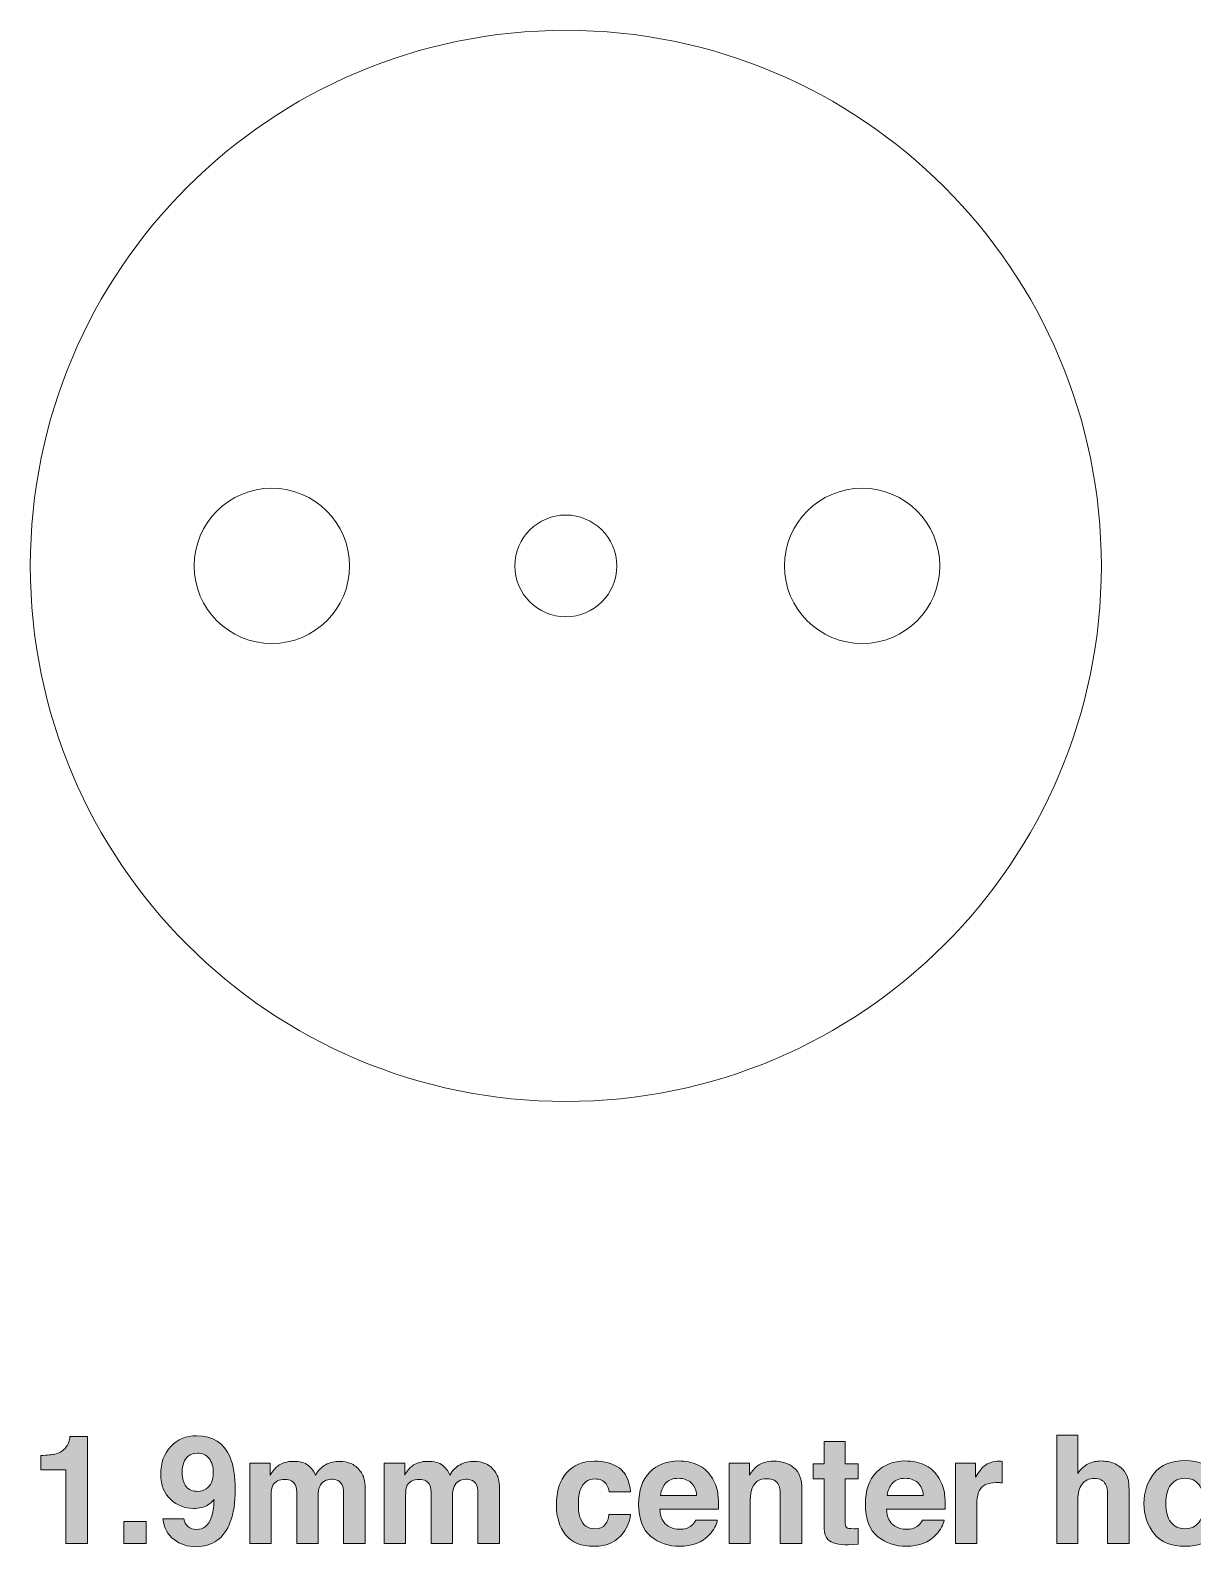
# Model space of a CAD drawing. Header units: millimetres. Extents: x 5 to 208, y 122 to 281.
# Drawn here: x 103.14 to 124.85, y 122.72 to 151.04 of the extents above; entities that cross this region are included whole.
import ezdxf

# ---------------------------------------------------------------- set-up
doc = ezdxf.new("R2010")
doc.units = ezdxf.units.MM
doc.header["$MEASUREMENT"] = 0
doc.layers.get('0').update_dxf_attribs({"lineweight": 0})

# ---------------------------------------------------------------- blocks, each defined once
blk = doc.blocks.new('Block_13')
h = blk.add_hatch(color=7)
h.dxf.hatch_style = 2
edge = h.paths.add_edge_path()
edge.add_spline(control_points=[(103.339, 124.159), (103.339, 124.159), (103.339, 124.426), (103.339, 124.426), (103.463, 124.432), (103.55, 124.44), (103.599, 124.451), (103.678, 124.468), (103.742, 124.503), (103.792, 124.556), (103.826, 124.592), (103.851, 124.639), (103.869, 124.699), (103.879, 124.735), (103.884, 124.761), (103.884, 124.779), (103.884, 124.779), (104.212, 124.779), (104.212, 124.779), (104.212, 124.779), (104.212, 122.781), (104.212, 122.781), (104.212, 122.781), (103.809, 122.781), (103.809, 122.781), (103.809, 122.781), (103.809, 124.159), (103.809, 124.159), (103.809, 124.159), (103.339, 124.159), (103.339, 124.159)], knot_values=[0, 0, 0, 0, 1, 1, 1, 2, 2, 2, 3, 3, 3, 4, 4, 4, 5, 5, 5, 6, 6, 6, 7, 7, 7, 8, 8, 8, 9, 9, 9, 10, 10, 10, 10], degree=3, periodic=0)
h = blk.add_hatch(color=7)
h.dxf.hatch_style = 2
edge = h.paths.add_edge_path()
edge.add_spline(control_points=[(106.428, 123.803), (106.517, 123.86), (106.561, 123.959), (106.561, 124.1), (106.561, 124.213), (106.535, 124.302), (106.482, 124.368), (106.429, 124.434), (106.357, 124.468), (106.265, 124.468), (106.198, 124.468), (106.141, 124.449), (106.093, 124.411), (106.017, 124.352), (105.98, 124.253), (105.98, 124.112), (105.98, 123.993), (106.004, 123.905), (106.052, 123.845), (106.1, 123.786), (106.174, 123.756), (106.275, 123.756), (106.329, 123.756), (106.38, 123.772), (106.428, 123.803)], knot_values=[0, 0, 0, 0, 1, 1, 1, 2, 2, 2, 3, 3, 3, 4, 4, 4, 5, 5, 5, 6, 6, 6, 7, 7, 7, 8, 8, 8, 8], degree=3, periodic=0)
edge = h.paths.add_edge_path()
edge.add_spline(control_points=[(105.767, 124.596), (105.891, 124.729), (106.051, 124.795), (106.248, 124.795), (106.553, 124.795), (106.761, 124.661), (106.874, 124.392), (106.939, 124.239), (106.971, 124.038), (106.971, 123.79), (106.971, 123.548), (106.94, 123.346), (106.878, 123.185), (106.761, 122.877), (106.545, 122.723), (106.231, 122.723), (106.081, 122.723), (105.946, 122.767), (105.827, 122.856), (105.707, 122.944), (105.639, 123.074), (105.621, 123.244), (105.621, 123.244), (106.013, 123.244), (106.013, 123.244), (106.022, 123.185), (106.047, 123.137), (106.087, 123.1), (106.128, 123.064), (106.181, 123.045), (106.248, 123.045), (106.378, 123.045), (106.469, 123.117), (106.521, 123.26), (106.55, 123.339), (106.568, 123.455), (106.575, 123.606), (106.539, 123.561), (106.501, 123.527), (106.461, 123.503), (106.387, 123.459), (106.297, 123.437), (106.189, 123.437), (106.03, 123.437), (105.889, 123.492), (105.766, 123.601), (105.643, 123.711), (105.581, 123.869), (105.581, 124.076), (105.581, 124.29), (105.643, 124.463), (105.767, 124.596)], knot_values=[0, 0, 0, 0, 1, 1, 1, 2, 2, 2, 3, 3, 3, 4, 4, 4, 5, 5, 5, 6, 6, 6, 7, 7, 7, 8, 8, 8, 9, 9, 9, 10, 10, 10, 11, 11, 11, 12, 12, 12, 13, 13, 13, 14, 14, 14, 15, 15, 15, 16, 16, 16, 17, 17, 17, 17], degree=3, periodic=0)
h = blk.add_hatch(color=7)
h.dxf.hatch_style = 2
edge = h.paths.add_edge_path()
edge.add_spline(control_points=[(117.762, 123.989), (117.762, 123.989), (117.762, 124.269), (117.762, 124.269), (117.762, 124.269), (117.971, 124.269), (117.971, 124.269), (117.971, 124.269), (117.971, 124.688), (117.971, 124.688), (117.971, 124.688), (118.36, 124.688), (118.36, 124.688), (118.36, 124.688), (118.36, 124.269), (118.36, 124.269), (118.36, 124.269), (118.604, 124.269), (118.604, 124.269), (118.604, 124.269), (118.604, 123.989), (118.604, 123.989), (118.604, 123.989), (118.36, 123.989), (118.36, 123.989), (118.36, 123.989), (118.36, 123.196), (118.36, 123.196), (118.36, 123.134), (118.368, 123.096), (118.383, 123.081), (118.399, 123.065), (118.447, 123.058), (118.527, 123.058), (118.539, 123.058), (118.551, 123.058), (118.565, 123.058), (118.578, 123.059), (118.591, 123.059), (118.604, 123.061), (118.604, 123.061), (118.604, 122.767), (118.604, 122.767), (118.604, 122.767), (118.418, 122.76), (118.418, 122.76), (118.232, 122.754), (118.105, 122.786), (118.038, 122.857), (117.993, 122.901), (117.971, 122.971), (117.971, 123.065), (117.971, 123.065), (117.971, 123.989), (117.971, 123.989), (117.971, 123.989), (117.762, 123.989), (117.762, 123.989)], knot_values=[0, 0, 0, 0, 1, 1, 1, 2, 2, 2, 3, 3, 3, 4, 4, 4, 5, 5, 5, 6, 6, 6, 7, 7, 7, 8, 8, 8, 9, 9, 9, 10, 10, 10, 11, 11, 11, 12, 12, 12, 13, 13, 13, 14, 14, 14, 15, 15, 15, 16, 16, 16, 17, 17, 17, 18, 18, 18, 19, 19, 19, 19], degree=3, periodic=0)
h = blk.add_hatch(color=7)
h.dxf.hatch_style = 2
edge = h.paths.add_edge_path()
edge.add_spline(control_points=[(123.387, 124.275), (123.463, 124.242), (123.525, 124.193), (123.574, 124.127), (123.615, 124.071), (123.64, 124.013), (123.649, 123.954), (123.658, 123.895), (123.663, 123.798), (123.663, 123.663), (123.663, 123.663), (123.663, 122.781), (123.663, 122.781), (123.663, 122.781), (123.262, 122.781), (123.262, 122.781), (123.262, 122.781), (123.262, 123.695), (123.262, 123.695), (123.262, 123.776), (123.248, 123.842), (123.221, 123.891), (123.185, 123.961), (123.118, 123.996), (123.018, 123.996), (122.915, 123.996), (122.837, 123.961), (122.784, 123.892), (122.73, 123.823), (122.704, 123.723), (122.704, 123.595), (122.704, 123.595), (122.704, 122.781), (122.704, 122.781), (122.704, 122.781), (122.311, 122.781), (122.311, 122.781), (122.311, 122.781), (122.311, 124.805), (122.311, 124.805), (122.311, 124.805), (122.704, 124.805), (122.704, 124.805), (122.704, 124.805), (122.704, 124.089), (122.704, 124.089), (122.76, 124.176), (122.826, 124.237), (122.901, 124.271), (122.975, 124.306), (123.054, 124.323), (123.136, 124.323), (123.228, 124.323), (123.312, 124.307), (123.387, 124.275)], knot_values=[0, 0, 0, 0, 1, 1, 1, 2, 2, 2, 3, 3, 3, 4, 4, 4, 5, 5, 5, 6, 6, 6, 7, 7, 7, 8, 8, 8, 9, 9, 9, 10, 10, 10, 11, 11, 11, 12, 12, 12, 13, 13, 13, 14, 14, 14, 15, 15, 15, 16, 16, 16, 17, 17, 17, 18, 18, 18, 18], degree=3, periodic=0)
h = blk.add_hatch(color=7)
h.dxf.hatch_style = 2
edge = h.paths.add_edge_path()
edge.add_spline(control_points=[(109.124, 124.277), (109.189, 124.252), (109.247, 124.206), (109.299, 124.142), (109.342, 124.09), (109.37, 124.026), (109.385, 123.949), (109.394, 123.899), (109.399, 123.825), (109.399, 123.728), (109.399, 123.728), (109.396, 122.781), (109.396, 122.781), (109.396, 122.781), (108.994, 122.781), (108.994, 122.781), (108.994, 122.781), (108.994, 123.737), (108.994, 123.737), (108.994, 123.794), (108.984, 123.841), (108.966, 123.878), (108.931, 123.947), (108.867, 123.982), (108.773, 123.982), (108.665, 123.982), (108.59, 123.937), (108.548, 123.847), (108.527, 123.8), (108.517, 123.742), (108.517, 123.675), (108.517, 123.675), (108.517, 122.781), (108.517, 122.781), (108.517, 122.781), (108.121, 122.781), (108.121, 122.781), (108.121, 122.781), (108.121, 123.675), (108.121, 123.675), (108.121, 123.764), (108.112, 123.829), (108.094, 123.869), (108.061, 123.942), (107.996, 123.978), (107.899, 123.978), (107.787, 123.978), (107.712, 123.942), (107.673, 123.869), (107.652, 123.828), (107.642, 123.766), (107.642, 123.685), (107.642, 123.685), (107.642, 122.781), (107.642, 122.781), (107.642, 122.781), (107.243, 122.781), (107.243, 122.781), (107.243, 122.781), (107.243, 124.28), (107.243, 124.28), (107.243, 124.28), (107.625, 124.28), (107.625, 124.28), (107.625, 124.28), (107.625, 124.061), (107.625, 124.061), (107.674, 124.139), (107.72, 124.195), (107.763, 124.228), (107.839, 124.286), (107.938, 124.316), (108.059, 124.316), (108.174, 124.316), (108.267, 124.29), (108.338, 124.24), (108.394, 124.193), (108.438, 124.133), (108.467, 124.06), (108.518, 124.148), (108.583, 124.213), (108.659, 124.254), (108.74, 124.295), (108.83, 124.316), (108.929, 124.316), (108.995, 124.316), (109.06, 124.303), (109.124, 124.277)], knot_values=[0, 0, 0, 0, 1, 1, 1, 2, 2, 2, 3, 3, 3, 4, 4, 4, 5, 5, 5, 6, 6, 6, 7, 7, 7, 8, 8, 8, 9, 9, 9, 10, 10, 10, 11, 11, 11, 12, 12, 12, 13, 13, 13, 14, 14, 14, 15, 15, 15, 16, 16, 16, 17, 17, 17, 18, 18, 18, 19, 19, 19, 20, 20, 20, 21, 21, 21, 22, 22, 22, 23, 23, 23, 24, 24, 24, 25, 25, 25, 26, 26, 26, 27, 27, 27, 28, 28, 28, 29, 29, 29, 29], degree=3, periodic=0)
h = blk.add_hatch(color=7)
h.dxf.hatch_style = 2
edge = h.paths.add_edge_path()
edge.add_spline(control_points=[(111.634, 124.277), (111.698, 124.252), (111.756, 124.206), (111.809, 124.142), (111.851, 124.09), (111.879, 124.026), (111.894, 123.949), (111.904, 123.899), (111.908, 123.825), (111.908, 123.728), (111.908, 123.728), (111.905, 122.781), (111.905, 122.781), (111.905, 122.781), (111.503, 122.781), (111.503, 122.781), (111.503, 122.781), (111.503, 123.737), (111.503, 123.737), (111.503, 123.794), (111.494, 123.841), (111.475, 123.878), (111.441, 123.947), (111.376, 123.982), (111.282, 123.982), (111.174, 123.982), (111.099, 123.937), (111.058, 123.847), (111.037, 123.8), (111.026, 123.742), (111.026, 123.675), (111.026, 123.675), (111.026, 122.781), (111.026, 122.781), (111.026, 122.781), (110.631, 122.781), (110.631, 122.781), (110.631, 122.781), (110.631, 123.675), (110.631, 123.675), (110.631, 123.764), (110.621, 123.829), (110.603, 123.869), (110.57, 123.942), (110.505, 123.978), (110.409, 123.978), (110.297, 123.978), (110.221, 123.942), (110.183, 123.869), (110.162, 123.828), (110.151, 123.766), (110.151, 123.685), (110.151, 123.685), (110.151, 122.781), (110.151, 122.781), (110.151, 122.781), (109.753, 122.781), (109.753, 122.781), (109.753, 122.781), (109.753, 124.28), (109.753, 124.28), (109.753, 124.28), (110.135, 124.28), (110.135, 124.28), (110.135, 124.28), (110.135, 124.061), (110.135, 124.061), (110.183, 124.139), (110.229, 124.195), (110.272, 124.228), (110.348, 124.286), (110.447, 124.316), (110.569, 124.316), (110.683, 124.316), (110.776, 124.29), (110.847, 124.24), (110.904, 124.193), (110.947, 124.133), (110.977, 124.06), (111.028, 124.148), (111.092, 124.213), (111.168, 124.254), (111.249, 124.295), (111.339, 124.316), (111.438, 124.316), (111.504, 124.316), (111.569, 124.303), (111.634, 124.277)], knot_values=[0, 0, 0, 0, 1, 1, 1, 2, 2, 2, 3, 3, 3, 4, 4, 4, 5, 5, 5, 6, 6, 6, 7, 7, 7, 8, 8, 8, 9, 9, 9, 10, 10, 10, 11, 11, 11, 12, 12, 12, 13, 13, 13, 14, 14, 14, 15, 15, 15, 16, 16, 16, 17, 17, 17, 18, 18, 18, 19, 19, 19, 20, 20, 20, 21, 21, 21, 22, 22, 22, 23, 23, 23, 24, 24, 24, 25, 25, 25, 26, 26, 26, 27, 27, 27, 28, 28, 28, 29, 29, 29, 29], degree=3, periodic=0)
h = blk.add_hatch(color=7)
h.dxf.hatch_style = 2
edge = h.paths.add_edge_path()
edge.add_spline(control_points=[(113.952, 123.744), (113.944, 123.8), (113.926, 123.85), (113.895, 123.896), (113.851, 123.956), (113.782, 123.987), (113.689, 123.987), (113.557, 123.987), (113.466, 123.921), (113.417, 123.79), (113.391, 123.72), (113.378, 123.627), (113.378, 123.512), (113.378, 123.402), (113.391, 123.313), (113.417, 123.247), (113.464, 123.122), (113.552, 123.059), (113.682, 123.059), (113.774, 123.059), (113.84, 123.084), (113.879, 123.134), (113.917, 123.183), (113.941, 123.247), (113.949, 123.326), (113.949, 123.326), (114.35, 123.326), (114.35, 123.326), (114.341, 123.207), (114.298, 123.094), (114.22, 122.987), (114.097, 122.816), (113.914, 122.73), (113.673, 122.73), (113.431, 122.73), (113.253, 122.801), (113.139, 122.945), (113.025, 123.088), (112.968, 123.274), (112.968, 123.502), (112.968, 123.76), (113.031, 123.96), (113.157, 124.104), (113.283, 124.247), (113.457, 124.319), (113.678, 124.319), (113.867, 124.319), (114.021, 124.276), (114.141, 124.192), (114.261, 124.107), (114.332, 123.958), (114.354, 123.744), (114.354, 123.744), (113.952, 123.744), (113.952, 123.744)], knot_values=[0, 0, 0, 0, 1, 1, 1, 2, 2, 2, 3, 3, 3, 4, 4, 4, 5, 5, 5, 6, 6, 6, 7, 7, 7, 8, 8, 8, 9, 9, 9, 10, 10, 10, 11, 11, 11, 12, 12, 12, 13, 13, 13, 14, 14, 14, 15, 15, 15, 16, 16, 16, 17, 17, 17, 18, 18, 18, 18], degree=3, periodic=0)
h = blk.add_hatch(color=7)
h.dxf.hatch_style = 2
edge = h.paths.add_edge_path()
edge.add_spline(control_points=[(115.014, 123.913), (114.959, 123.856), (114.924, 123.778), (114.909, 123.681), (114.909, 123.681), (115.586, 123.681), (115.586, 123.681), (115.579, 123.785), (115.544, 123.864), (115.481, 123.918), (115.419, 123.972), (115.341, 123.999), (115.248, 123.999), (115.148, 123.999), (115.07, 123.97), (115.014, 123.913)], knot_values=[0, 0, 0, 0, 1, 1, 1, 2, 2, 2, 3, 3, 3, 4, 4, 4, 5, 5, 5, 5], degree=3, periodic=0)
edge = h.paths.add_edge_path()
edge.add_spline(control_points=[(115.602, 124.252), (115.706, 124.205), (115.793, 124.131), (115.861, 124.03), (115.923, 123.941), (115.963, 123.837), (115.981, 123.72), (115.992, 123.651), (115.996, 123.551), (115.994, 123.422), (115.994, 123.422), (114.9, 123.422), (114.9, 123.422), (114.906, 123.271), (114.958, 123.165), (115.057, 123.105), (115.117, 123.067), (115.189, 123.048), (115.273, 123.048), (115.363, 123.048), (115.436, 123.071), (115.492, 123.117), (115.522, 123.142), (115.549, 123.176), (115.572, 123.22), (115.572, 123.22), (115.973, 123.22), (115.973, 123.22), (115.963, 123.131), (115.914, 123.041), (115.828, 122.949), (115.693, 122.803), (115.505, 122.73), (115.263, 122.73), (115.063, 122.73), (114.886, 122.791), (114.733, 122.914), (114.581, 123.038), (114.504, 123.238), (114.504, 123.516), (114.504, 123.776), (114.573, 123.976), (114.711, 124.114), (114.849, 124.253), (115.028, 124.323), (115.248, 124.323), (115.379, 124.323), (115.497, 124.299), (115.602, 124.252)], knot_values=[0, 0, 0, 0, 1, 1, 1, 2, 2, 2, 3, 3, 3, 4, 4, 4, 5, 5, 5, 6, 6, 6, 7, 7, 7, 8, 8, 8, 9, 9, 9, 10, 10, 10, 11, 11, 11, 12, 12, 12, 13, 13, 13, 14, 14, 14, 15, 15, 15, 16, 16, 16, 16], degree=3, periodic=0)
h = blk.add_hatch(color=7)
h.dxf.hatch_style = 2
edge = h.paths.add_edge_path()
edge.add_spline(control_points=[(117.404, 124.197), (117.502, 124.115), (117.551, 123.98), (117.551, 123.792), (117.551, 123.792), (117.551, 122.781), (117.551, 122.781), (117.551, 122.781), (117.149, 122.781), (117.149, 122.781), (117.149, 122.781), (117.149, 123.694), (117.149, 123.694), (117.149, 123.773), (117.138, 123.834), (117.117, 123.876), (117.079, 123.954), (117.006, 123.992), (116.898, 123.992), (116.766, 123.992), (116.675, 123.936), (116.626, 123.823), (116.601, 123.763), (116.588, 123.687), (116.588, 123.594), (116.588, 123.594), (116.588, 122.781), (116.588, 122.781), (116.588, 122.781), (116.195, 122.781), (116.195, 122.781), (116.195, 122.781), (116.195, 124.28), (116.195, 124.28), (116.195, 124.28), (116.575, 124.28), (116.575, 124.28), (116.575, 124.28), (116.575, 124.061), (116.575, 124.061), (116.626, 124.138), (116.673, 124.194), (116.718, 124.228), (116.799, 124.288), (116.901, 124.319), (117.024, 124.319), (117.179, 124.319), (117.305, 124.278), (117.404, 124.197)], knot_values=[0, 0, 0, 0, 1, 1, 1, 2, 2, 2, 3, 3, 3, 4, 4, 4, 5, 5, 5, 6, 6, 6, 7, 7, 7, 8, 8, 8, 9, 9, 9, 10, 10, 10, 11, 11, 11, 12, 12, 12, 13, 13, 13, 14, 14, 14, 15, 15, 15, 16, 16, 16, 16], degree=3, periodic=0)
h = blk.add_hatch(color=7)
h.dxf.hatch_style = 2
edge = h.paths.add_edge_path()
edge.add_spline(control_points=[(119.248, 123.913), (119.192, 123.856), (119.157, 123.778), (119.143, 123.681), (119.143, 123.681), (119.819, 123.681), (119.819, 123.681), (119.812, 123.785), (119.777, 123.864), (119.715, 123.918), (119.652, 123.972), (119.574, 123.999), (119.482, 123.999), (119.381, 123.999), (119.303, 123.97), (119.248, 123.913)], knot_values=[0, 0, 0, 0, 1, 1, 1, 2, 2, 2, 3, 3, 3, 4, 4, 4, 5, 5, 5, 5], degree=3, periodic=0)
edge = h.paths.add_edge_path()
edge.add_spline(control_points=[(119.835, 124.252), (119.94, 124.205), (120.026, 124.131), (120.095, 124.03), (120.156, 123.941), (120.196, 123.837), (120.214, 123.72), (120.225, 123.651), (120.229, 123.551), (120.227, 123.422), (120.227, 123.422), (119.133, 123.422), (119.133, 123.422), (119.139, 123.271), (119.192, 123.165), (119.29, 123.105), (119.35, 123.067), (119.423, 123.048), (119.507, 123.048), (119.596, 123.048), (119.669, 123.071), (119.725, 123.117), (119.755, 123.142), (119.782, 123.176), (119.806, 123.22), (119.806, 123.22), (120.207, 123.22), (120.207, 123.22), (120.196, 123.131), (120.147, 123.041), (120.061, 122.949), (119.927, 122.803), (119.738, 122.73), (119.496, 122.73), (119.296, 122.73), (119.12, 122.791), (118.967, 122.914), (118.814, 123.038), (118.738, 123.238), (118.738, 123.516), (118.738, 123.776), (118.807, 123.976), (118.945, 124.114), (119.082, 124.253), (119.262, 124.323), (119.482, 124.323), (119.612, 124.323), (119.73, 124.299), (119.835, 124.252)], knot_values=[0, 0, 0, 0, 1, 1, 1, 2, 2, 2, 3, 3, 3, 4, 4, 4, 5, 5, 5, 6, 6, 6, 7, 7, 7, 8, 8, 8, 9, 9, 9, 10, 10, 10, 11, 11, 11, 12, 12, 12, 13, 13, 13, 14, 14, 14, 15, 15, 15, 16, 16, 16, 16], degree=3, periodic=0)
h = blk.add_hatch(color=7)
h.dxf.hatch_style = 2
edge = h.paths.add_edge_path()
edge.add_spline(control_points=[(121.26, 124.318), (121.265, 124.317), (121.276, 124.317), (121.294, 124.316), (121.294, 124.316), (121.294, 123.914), (121.294, 123.914), (121.269, 123.916), (121.247, 123.918), (121.228, 123.919), (121.208, 123.92), (121.193, 123.92), (121.181, 123.92), (121.023, 123.92), (120.917, 123.869), (120.863, 123.766), (120.832, 123.708), (120.817, 123.619), (120.817, 123.499), (120.817, 123.499), (120.817, 122.781), (120.817, 122.781), (120.817, 122.781), (120.422, 122.781), (120.422, 122.781), (120.422, 122.781), (120.422, 124.283), (120.422, 124.283), (120.422, 124.283), (120.796, 124.283), (120.796, 124.283), (120.796, 124.283), (120.796, 124.021), (120.796, 124.021), (120.857, 124.121), (120.91, 124.189), (120.955, 124.226), (121.028, 124.288), (121.124, 124.319), (121.242, 124.319), (121.249, 124.319), (121.255, 124.318), (121.26, 124.318)], knot_values=[0, 0, 0, 0, 1, 1, 1, 2, 2, 2, 3, 3, 3, 4, 4, 4, 5, 5, 5, 6, 6, 6, 7, 7, 7, 8, 8, 8, 9, 9, 9, 10, 10, 10, 11, 11, 11, 12, 12, 12, 13, 13, 13, 14, 14, 14, 14], degree=3, periodic=0)
h = blk.add_hatch(color=7)
h.dxf.hatch_style = 2
edge = h.paths.add_edge_path()
edge.add_spline(control_points=[(124.97, 123.181), (125.032, 123.263), (125.063, 123.379), (125.063, 123.53), (125.063, 123.68), (125.032, 123.796), (124.97, 123.877), (124.909, 123.958), (124.821, 123.999), (124.706, 123.999), (124.591, 123.999), (124.503, 123.958), (124.441, 123.877), (124.379, 123.796), (124.348, 123.68), (124.348, 123.53), (124.348, 123.379), (124.379, 123.263), (124.441, 123.181), (124.503, 123.1), (124.591, 123.059), (124.706, 123.059), (124.821, 123.059), (124.909, 123.1), (124.97, 123.181)], knot_values=[0, 0, 0, 0, 1, 1, 1, 2, 2, 2, 3, 3, 3, 4, 4, 4, 5, 5, 5, 6, 6, 6, 7, 7, 7, 8, 8, 8, 8], degree=3, periodic=0)
edge = h.paths.add_edge_path()
edge.add_spline(control_points=[(125.285, 122.964), (125.158, 122.808), (124.965, 122.73), (124.707, 122.73), (124.449, 122.73), (124.257, 122.808), (124.13, 122.964), (124.003, 123.121), (123.94, 123.309), (123.94, 123.53), (123.94, 123.746), (124.003, 123.934), (124.13, 124.093), (124.257, 124.252), (124.449, 124.331), (124.707, 124.331), (124.965, 124.331), (125.158, 124.252), (125.285, 124.093), (125.411, 123.934), (125.475, 123.746), (125.475, 123.53), (125.475, 123.309), (125.411, 123.121), (125.285, 122.964)], knot_values=[0, 0, 0, 0, 1, 1, 1, 2, 2, 2, 3, 3, 3, 4, 4, 4, 5, 5, 5, 6, 6, 6, 7, 7, 7, 8, 8, 8, 8], degree=3, periodic=0)
h = blk.add_hatch(color=7)
h.dxf.hatch_style = 2
edge = h.paths.add_edge_path()
edge.add_spline(control_points=[(104.89, 123.193), (104.89, 123.193), (105.307, 123.193), (105.307, 123.193), (105.307, 123.193), (105.307, 122.781), (105.307, 122.781), (105.307, 122.781), (104.89, 122.781), (104.89, 122.781), (104.89, 122.781), (104.89, 123.193), (104.89, 123.193)], knot_values=[0, 0, 0, 0, 1, 1, 1, 2, 2, 2, 3, 3, 3, 4, 4, 4, 4], degree=3, periodic=0)
for points, knots in [([(103.339, 124.159), (103.339, 124.159), (103.339, 124.426), (103.339, 124.426), (103.463, 124.432), (103.55, 124.44), (103.599, 124.451), (103.678, 124.468), (103.742, 124.503), (103.792, 124.556), (103.826, 124.592), (103.851, 124.639), (103.869, 124.699), (103.879, 124.735), (103.884, 124.761), (103.884, 124.779), (103.884, 124.779), (104.212, 124.779), (104.212, 124.779), (104.212, 124.779), (104.212, 122.781), (104.212, 122.781), (104.212, 122.781), (103.809, 122.781), (103.809, 122.781), (103.809, 122.781), (103.809, 124.159), (103.809, 124.159), (103.809, 124.159), (103.339, 124.159), (103.339, 124.159)], [0, 0, 0, 0, 1, 1, 1, 2, 2, 2, 3, 3, 3, 4, 4, 4, 5, 5, 5, 6, 6, 6, 7, 7, 7, 8, 8, 8, 9, 9, 9, 10, 10, 10, 10]), ([(105.767, 124.596), (105.891, 124.729), (106.051, 124.795), (106.248, 124.795), (106.553, 124.795), (106.761, 124.661), (106.874, 124.392), (106.939, 124.239), (106.971, 124.038), (106.971, 123.79), (106.971, 123.548), (106.94, 123.346), (106.878, 123.185), (106.761, 122.877), (106.545, 122.723), (106.231, 122.723), (106.081, 122.723), (105.946, 122.767), (105.827, 122.856), (105.707, 122.944), (105.639, 123.074), (105.621, 123.244), (105.621, 123.244), (106.013, 123.244), (106.013, 123.244), (106.022, 123.185), (106.047, 123.137), (106.087, 123.1), (106.128, 123.064), (106.181, 123.045), (106.248, 123.045), (106.378, 123.045), (106.469, 123.117), (106.521, 123.26), (106.55, 123.339), (106.568, 123.455), (106.575, 123.606), (106.539, 123.561), (106.501, 123.527), (106.461, 123.503), (106.387, 123.459), (106.297, 123.437), (106.189, 123.437), (106.03, 123.437), (105.889, 123.492), (105.766, 123.601), (105.643, 123.711), (105.581, 123.869), (105.581, 124.076), (105.581, 124.29), (105.643, 124.463), (105.767, 124.596)], [0, 0, 0, 0, 1, 1, 1, 2, 2, 2, 3, 3, 3, 4, 4, 4, 5, 5, 5, 6, 6, 6, 7, 7, 7, 8, 8, 8, 9, 9, 9, 10, 10, 10, 11, 11, 11, 12, 12, 12, 13, 13, 13, 14, 14, 14, 15, 15, 15, 16, 16, 16, 17, 17, 17, 17]), ([(117.762, 123.989), (117.762, 123.989), (117.762, 124.269), (117.762, 124.269), (117.762, 124.269), (117.971, 124.269), (117.971, 124.269), (117.971, 124.269), (117.971, 124.688), (117.971, 124.688), (117.971, 124.688), (118.36, 124.688), (118.36, 124.688), (118.36, 124.688), (118.36, 124.269), (118.36, 124.269), (118.36, 124.269), (118.604, 124.269), (118.604, 124.269), (118.604, 124.269), (118.604, 123.989), (118.604, 123.989), (118.604, 123.989), (118.36, 123.989), (118.36, 123.989), (118.36, 123.989), (118.36, 123.196), (118.36, 123.196), (118.36, 123.134), (118.368, 123.096), (118.383, 123.081), (118.399, 123.065), (118.447, 123.058), (118.527, 123.058), (118.539, 123.058), (118.551, 123.058), (118.565, 123.058), (118.578, 123.059), (118.591, 123.059), (118.604, 123.061), (118.604, 123.061), (118.604, 122.767), (118.604, 122.767), (118.604, 122.767), (118.418, 122.76), (118.418, 122.76), (118.232, 122.754), (118.105, 122.786), (118.038, 122.857), (117.993, 122.901), (117.971, 122.971), (117.971, 123.065), (117.971, 123.065), (117.971, 123.989), (117.971, 123.989), (117.971, 123.989), (117.762, 123.989), (117.762, 123.989)], [0, 0, 0, 0, 1, 1, 1, 2, 2, 2, 3, 3, 3, 4, 4, 4, 5, 5, 5, 6, 6, 6, 7, 7, 7, 8, 8, 8, 9, 9, 9, 10, 10, 10, 11, 11, 11, 12, 12, 12, 13, 13, 13, 14, 14, 14, 15, 15, 15, 16, 16, 16, 17, 17, 17, 18, 18, 18, 19, 19, 19, 19]), ([(123.387, 124.275), (123.463, 124.242), (123.525, 124.193), (123.574, 124.127), (123.615, 124.071), (123.64, 124.013), (123.649, 123.954), (123.658, 123.895), (123.663, 123.798), (123.663, 123.663), (123.663, 123.663), (123.663, 122.781), (123.663, 122.781), (123.663, 122.781), (123.262, 122.781), (123.262, 122.781), (123.262, 122.781), (123.262, 123.695), (123.262, 123.695), (123.262, 123.776), (123.248, 123.842), (123.221, 123.891), (123.185, 123.961), (123.118, 123.996), (123.018, 123.996), (122.915, 123.996), (122.837, 123.961), (122.784, 123.892), (122.73, 123.823), (122.704, 123.723), (122.704, 123.595), (122.704, 123.595), (122.704, 122.781), (122.704, 122.781), (122.704, 122.781), (122.311, 122.781), (122.311, 122.781), (122.311, 122.781), (122.311, 124.805), (122.311, 124.805), (122.311, 124.805), (122.704, 124.805), (122.704, 124.805), (122.704, 124.805), (122.704, 124.089), (122.704, 124.089), (122.76, 124.176), (122.826, 124.237), (122.901, 124.271), (122.975, 124.306), (123.054, 124.323), (123.136, 124.323), (123.228, 124.323), (123.312, 124.307), (123.387, 124.275)], [0, 0, 0, 0, 1, 1, 1, 2, 2, 2, 3, 3, 3, 4, 4, 4, 5, 5, 5, 6, 6, 6, 7, 7, 7, 8, 8, 8, 9, 9, 9, 10, 10, 10, 11, 11, 11, 12, 12, 12, 13, 13, 13, 14, 14, 14, 15, 15, 15, 16, 16, 16, 17, 17, 17, 18, 18, 18, 18]), ([(106.428, 123.803), (106.517, 123.86), (106.561, 123.959), (106.561, 124.1), (106.561, 124.213), (106.535, 124.302), (106.482, 124.368), (106.429, 124.434), (106.357, 124.468), (106.265, 124.468), (106.198, 124.468), (106.141, 124.449), (106.093, 124.411), (106.017, 124.352), (105.98, 124.253), (105.98, 124.112), (105.98, 123.993), (106.004, 123.905), (106.052, 123.845), (106.1, 123.786), (106.174, 123.756), (106.275, 123.756), (106.329, 123.756), (106.38, 123.772), (106.428, 123.803)], [0, 0, 0, 0, 1, 1, 1, 2, 2, 2, 3, 3, 3, 4, 4, 4, 5, 5, 5, 6, 6, 6, 7, 7, 7, 8, 8, 8, 8]), ([(109.124, 124.277), (109.189, 124.252), (109.247, 124.206), (109.299, 124.142), (109.342, 124.09), (109.37, 124.026), (109.385, 123.949), (109.394, 123.899), (109.399, 123.825), (109.399, 123.728), (109.399, 123.728), (109.396, 122.781), (109.396, 122.781), (109.396, 122.781), (108.994, 122.781), (108.994, 122.781), (108.994, 122.781), (108.994, 123.737), (108.994, 123.737), (108.994, 123.794), (108.984, 123.841), (108.966, 123.878), (108.931, 123.947), (108.867, 123.982), (108.773, 123.982), (108.665, 123.982), (108.59, 123.937), (108.548, 123.847), (108.527, 123.8), (108.517, 123.742), (108.517, 123.675), (108.517, 123.675), (108.517, 122.781), (108.517, 122.781), (108.517, 122.781), (108.121, 122.781), (108.121, 122.781), (108.121, 122.781), (108.121, 123.675), (108.121, 123.675), (108.121, 123.764), (108.112, 123.829), (108.094, 123.869), (108.061, 123.942), (107.996, 123.978), (107.899, 123.978), (107.787, 123.978), (107.712, 123.942), (107.673, 123.869), (107.652, 123.828), (107.642, 123.766), (107.642, 123.685), (107.642, 123.685), (107.642, 122.781), (107.642, 122.781), (107.642, 122.781), (107.243, 122.781), (107.243, 122.781), (107.243, 122.781), (107.243, 124.28), (107.243, 124.28), (107.243, 124.28), (107.625, 124.28), (107.625, 124.28), (107.625, 124.28), (107.625, 124.061), (107.625, 124.061), (107.674, 124.139), (107.72, 124.195), (107.763, 124.228), (107.839, 124.286), (107.938, 124.316), (108.059, 124.316), (108.174, 124.316), (108.267, 124.29), (108.338, 124.24), (108.394, 124.193), (108.438, 124.133), (108.467, 124.06), (108.518, 124.148), (108.583, 124.213), (108.659, 124.254), (108.74, 124.295), (108.83, 124.316), (108.929, 124.316), (108.995, 124.316), (109.06, 124.303), (109.124, 124.277)], [0, 0, 0, 0, 1, 1, 1, 2, 2, 2, 3, 3, 3, 4, 4, 4, 5, 5, 5, 6, 6, 6, 7, 7, 7, 8, 8, 8, 9, 9, 9, 10, 10, 10, 11, 11, 11, 12, 12, 12, 13, 13, 13, 14, 14, 14, 15, 15, 15, 16, 16, 16, 17, 17, 17, 18, 18, 18, 19, 19, 19, 20, 20, 20, 21, 21, 21, 22, 22, 22, 23, 23, 23, 24, 24, 24, 25, 25, 25, 26, 26, 26, 27, 27, 27, 28, 28, 28, 29, 29, 29, 29]), ([(111.634, 124.277), (111.698, 124.252), (111.756, 124.206), (111.809, 124.142), (111.851, 124.09), (111.879, 124.026), (111.894, 123.949), (111.904, 123.899), (111.908, 123.825), (111.908, 123.728), (111.908, 123.728), (111.905, 122.781), (111.905, 122.781), (111.905, 122.781), (111.503, 122.781), (111.503, 122.781), (111.503, 122.781), (111.503, 123.737), (111.503, 123.737), (111.503, 123.794), (111.494, 123.841), (111.475, 123.878), (111.441, 123.947), (111.376, 123.982), (111.282, 123.982), (111.174, 123.982), (111.099, 123.937), (111.058, 123.847), (111.037, 123.8), (111.026, 123.742), (111.026, 123.675), (111.026, 123.675), (111.026, 122.781), (111.026, 122.781), (111.026, 122.781), (110.631, 122.781), (110.631, 122.781), (110.631, 122.781), (110.631, 123.675), (110.631, 123.675), (110.631, 123.764), (110.621, 123.829), (110.603, 123.869), (110.57, 123.942), (110.505, 123.978), (110.409, 123.978), (110.297, 123.978), (110.221, 123.942), (110.183, 123.869), (110.162, 123.828), (110.151, 123.766), (110.151, 123.685), (110.151, 123.685), (110.151, 122.781), (110.151, 122.781), (110.151, 122.781), (109.753, 122.781), (109.753, 122.781), (109.753, 122.781), (109.753, 124.28), (109.753, 124.28), (109.753, 124.28), (110.135, 124.28), (110.135, 124.28), (110.135, 124.28), (110.135, 124.061), (110.135, 124.061), (110.183, 124.139), (110.229, 124.195), (110.272, 124.228), (110.348, 124.286), (110.447, 124.316), (110.569, 124.316), (110.683, 124.316), (110.776, 124.29), (110.847, 124.24), (110.904, 124.193), (110.947, 124.133), (110.977, 124.06), (111.028, 124.148), (111.092, 124.213), (111.168, 124.254), (111.249, 124.295), (111.339, 124.316), (111.438, 124.316), (111.504, 124.316), (111.569, 124.303), (111.634, 124.277)], [0, 0, 0, 0, 1, 1, 1, 2, 2, 2, 3, 3, 3, 4, 4, 4, 5, 5, 5, 6, 6, 6, 7, 7, 7, 8, 8, 8, 9, 9, 9, 10, 10, 10, 11, 11, 11, 12, 12, 12, 13, 13, 13, 14, 14, 14, 15, 15, 15, 16, 16, 16, 17, 17, 17, 18, 18, 18, 19, 19, 19, 20, 20, 20, 21, 21, 21, 22, 22, 22, 23, 23, 23, 24, 24, 24, 25, 25, 25, 26, 26, 26, 27, 27, 27, 28, 28, 28, 29, 29, 29, 29]), ([(113.952, 123.744), (113.944, 123.8), (113.926, 123.85), (113.895, 123.896), (113.851, 123.956), (113.782, 123.987), (113.689, 123.987), (113.557, 123.987), (113.466, 123.921), (113.417, 123.79), (113.391, 123.72), (113.378, 123.627), (113.378, 123.512), (113.378, 123.402), (113.391, 123.313), (113.417, 123.247), (113.464, 123.122), (113.552, 123.059), (113.682, 123.059), (113.774, 123.059), (113.84, 123.084), (113.879, 123.134), (113.917, 123.183), (113.941, 123.247), (113.949, 123.326), (113.949, 123.326), (114.35, 123.326), (114.35, 123.326), (114.341, 123.207), (114.298, 123.094), (114.22, 122.987), (114.097, 122.816), (113.914, 122.73), (113.673, 122.73), (113.431, 122.73), (113.253, 122.801), (113.139, 122.945), (113.025, 123.088), (112.968, 123.274), (112.968, 123.502), (112.968, 123.76), (113.031, 123.96), (113.157, 124.104), (113.283, 124.247), (113.457, 124.319), (113.678, 124.319), (113.867, 124.319), (114.021, 124.276), (114.141, 124.192), (114.261, 124.107), (114.332, 123.958), (114.354, 123.744), (114.354, 123.744), (113.952, 123.744), (113.952, 123.744)], [0, 0, 0, 0, 1, 1, 1, 2, 2, 2, 3, 3, 3, 4, 4, 4, 5, 5, 5, 6, 6, 6, 7, 7, 7, 8, 8, 8, 9, 9, 9, 10, 10, 10, 11, 11, 11, 12, 12, 12, 13, 13, 13, 14, 14, 14, 15, 15, 15, 16, 16, 16, 17, 17, 17, 18, 18, 18, 18]), ([(115.602, 124.252), (115.706, 124.205), (115.793, 124.131), (115.861, 124.03), (115.923, 123.941), (115.963, 123.837), (115.981, 123.72), (115.992, 123.651), (115.996, 123.551), (115.994, 123.422), (115.994, 123.422), (114.9, 123.422), (114.9, 123.422), (114.906, 123.271), (114.958, 123.165), (115.057, 123.105), (115.117, 123.067), (115.189, 123.048), (115.273, 123.048), (115.363, 123.048), (115.436, 123.071), (115.492, 123.117), (115.522, 123.142), (115.549, 123.176), (115.572, 123.22), (115.572, 123.22), (115.973, 123.22), (115.973, 123.22), (115.963, 123.131), (115.914, 123.041), (115.828, 122.949), (115.693, 122.803), (115.505, 122.73), (115.263, 122.73), (115.063, 122.73), (114.886, 122.791), (114.733, 122.914), (114.581, 123.038), (114.504, 123.238), (114.504, 123.516), (114.504, 123.776), (114.573, 123.976), (114.711, 124.114), (114.849, 124.253), (115.028, 124.323), (115.248, 124.323), (115.379, 124.323), (115.497, 124.299), (115.602, 124.252)], [0, 0, 0, 0, 1, 1, 1, 2, 2, 2, 3, 3, 3, 4, 4, 4, 5, 5, 5, 6, 6, 6, 7, 7, 7, 8, 8, 8, 9, 9, 9, 10, 10, 10, 11, 11, 11, 12, 12, 12, 13, 13, 13, 14, 14, 14, 15, 15, 15, 16, 16, 16, 16]), ([(117.404, 124.197), (117.502, 124.115), (117.551, 123.98), (117.551, 123.792), (117.551, 123.792), (117.551, 122.781), (117.551, 122.781), (117.551, 122.781), (117.149, 122.781), (117.149, 122.781), (117.149, 122.781), (117.149, 123.694), (117.149, 123.694), (117.149, 123.773), (117.138, 123.834), (117.117, 123.876), (117.079, 123.954), (117.006, 123.992), (116.898, 123.992), (116.766, 123.992), (116.675, 123.936), (116.626, 123.823), (116.601, 123.763), (116.588, 123.687), (116.588, 123.594), (116.588, 123.594), (116.588, 122.781), (116.588, 122.781), (116.588, 122.781), (116.195, 122.781), (116.195, 122.781), (116.195, 122.781), (116.195, 124.28), (116.195, 124.28), (116.195, 124.28), (116.575, 124.28), (116.575, 124.28), (116.575, 124.28), (116.575, 124.061), (116.575, 124.061), (116.626, 124.138), (116.673, 124.194), (116.718, 124.228), (116.799, 124.288), (116.901, 124.319), (117.024, 124.319), (117.179, 124.319), (117.305, 124.278), (117.404, 124.197)], [0, 0, 0, 0, 1, 1, 1, 2, 2, 2, 3, 3, 3, 4, 4, 4, 5, 5, 5, 6, 6, 6, 7, 7, 7, 8, 8, 8, 9, 9, 9, 10, 10, 10, 11, 11, 11, 12, 12, 12, 13, 13, 13, 14, 14, 14, 15, 15, 15, 16, 16, 16, 16]), ([(119.835, 124.252), (119.94, 124.205), (120.026, 124.131), (120.095, 124.03), (120.156, 123.941), (120.196, 123.837), (120.214, 123.72), (120.225, 123.651), (120.229, 123.551), (120.227, 123.422), (120.227, 123.422), (119.133, 123.422), (119.133, 123.422), (119.139, 123.271), (119.192, 123.165), (119.29, 123.105), (119.35, 123.067), (119.423, 123.048), (119.507, 123.048), (119.596, 123.048), (119.669, 123.071), (119.725, 123.117), (119.755, 123.142), (119.782, 123.176), (119.806, 123.22), (119.806, 123.22), (120.207, 123.22), (120.207, 123.22), (120.196, 123.131), (120.147, 123.041), (120.061, 122.949), (119.927, 122.803), (119.738, 122.73), (119.496, 122.73), (119.296, 122.73), (119.12, 122.791), (118.967, 122.914), (118.814, 123.038), (118.738, 123.238), (118.738, 123.516), (118.738, 123.776), (118.807, 123.976), (118.945, 124.114), (119.082, 124.253), (119.262, 124.323), (119.482, 124.323), (119.612, 124.323), (119.73, 124.299), (119.835, 124.252)], [0, 0, 0, 0, 1, 1, 1, 2, 2, 2, 3, 3, 3, 4, 4, 4, 5, 5, 5, 6, 6, 6, 7, 7, 7, 8, 8, 8, 9, 9, 9, 10, 10, 10, 11, 11, 11, 12, 12, 12, 13, 13, 13, 14, 14, 14, 15, 15, 15, 16, 16, 16, 16]), ([(121.26, 124.318), (121.265, 124.317), (121.276, 124.317), (121.294, 124.316), (121.294, 124.316), (121.294, 123.914), (121.294, 123.914), (121.269, 123.916), (121.247, 123.918), (121.228, 123.919), (121.208, 123.92), (121.193, 123.92), (121.181, 123.92), (121.023, 123.92), (120.917, 123.869), (120.863, 123.766), (120.832, 123.708), (120.817, 123.619), (120.817, 123.499), (120.817, 123.499), (120.817, 122.781), (120.817, 122.781), (120.817, 122.781), (120.422, 122.781), (120.422, 122.781), (120.422, 122.781), (120.422, 124.283), (120.422, 124.283), (120.422, 124.283), (120.796, 124.283), (120.796, 124.283), (120.796, 124.283), (120.796, 124.021), (120.796, 124.021), (120.857, 124.121), (120.91, 124.189), (120.955, 124.226), (121.028, 124.288), (121.124, 124.319), (121.242, 124.319), (121.249, 124.319), (121.255, 124.318), (121.26, 124.318)], [0, 0, 0, 0, 1, 1, 1, 2, 2, 2, 3, 3, 3, 4, 4, 4, 5, 5, 5, 6, 6, 6, 7, 7, 7, 8, 8, 8, 9, 9, 9, 10, 10, 10, 11, 11, 11, 12, 12, 12, 13, 13, 13, 14, 14, 14, 14]), ([(125.285, 122.964), (125.158, 122.808), (124.965, 122.73), (124.707, 122.73), (124.449, 122.73), (124.257, 122.808), (124.13, 122.964), (124.003, 123.121), (123.94, 123.309), (123.94, 123.53), (123.94, 123.746), (124.003, 123.934), (124.13, 124.093), (124.257, 124.252), (124.449, 124.331), (124.707, 124.331), (124.965, 124.331), (125.158, 124.252), (125.285, 124.093), (125.411, 123.934), (125.475, 123.746), (125.475, 123.53), (125.475, 123.309), (125.411, 123.121), (125.285, 122.964)], [0, 0, 0, 0, 1, 1, 1, 2, 2, 2, 3, 3, 3, 4, 4, 4, 5, 5, 5, 6, 6, 6, 7, 7, 7, 8, 8, 8, 8]), ([(115.014, 123.913), (114.959, 123.856), (114.924, 123.778), (114.909, 123.681), (114.909, 123.681), (115.586, 123.681), (115.586, 123.681), (115.579, 123.785), (115.544, 123.864), (115.481, 123.918), (115.419, 123.972), (115.341, 123.999), (115.248, 123.999), (115.148, 123.999), (115.07, 123.97), (115.014, 123.913)], [0, 0, 0, 0, 1, 1, 1, 2, 2, 2, 3, 3, 3, 4, 4, 4, 5, 5, 5, 5]), ([(119.248, 123.913), (119.192, 123.856), (119.157, 123.778), (119.143, 123.681), (119.143, 123.681), (119.819, 123.681), (119.819, 123.681), (119.812, 123.785), (119.777, 123.864), (119.715, 123.918), (119.652, 123.972), (119.574, 123.999), (119.482, 123.999), (119.381, 123.999), (119.303, 123.97), (119.248, 123.913)], [0, 0, 0, 0, 1, 1, 1, 2, 2, 2, 3, 3, 3, 4, 4, 4, 5, 5, 5, 5]), ([(124.97, 123.181), (125.032, 123.263), (125.063, 123.379), (125.063, 123.53), (125.063, 123.68), (125.032, 123.796), (124.97, 123.877), (124.909, 123.958), (124.821, 123.999), (124.706, 123.999), (124.591, 123.999), (124.503, 123.958), (124.441, 123.877), (124.379, 123.796), (124.348, 123.68), (124.348, 123.53), (124.348, 123.379), (124.379, 123.263), (124.441, 123.181), (124.503, 123.1), (124.591, 123.059), (124.706, 123.059), (124.821, 123.059), (124.909, 123.1), (124.97, 123.181)], [0, 0, 0, 0, 1, 1, 1, 2, 2, 2, 3, 3, 3, 4, 4, 4, 5, 5, 5, 6, 6, 6, 7, 7, 7, 8, 8, 8, 8]), ([(104.89, 123.193), (104.89, 123.193), (105.307, 123.193), (105.307, 123.193), (105.307, 123.193), (105.307, 122.781), (105.307, 122.781), (105.307, 122.781), (104.89, 122.781), (104.89, 122.781), (104.89, 122.781), (104.89, 123.193), (104.89, 123.193)], [0, 0, 0, 0, 1, 1, 1, 2, 2, 2, 3, 3, 3, 4, 4, 4, 4])]:
    blk.add_open_spline(points, degree=3, knots=knots)
blk = doc.blocks.new('Block_12')
blk.add_blockref('Block_13', (0, 0))

msp = doc.modelspace()

# ---------------------------------------------------------------- linework, layer by layer
at = {"color": 5, "lineweight": 0}
for centre, radius in [((113.144, 141.035), 10), ((107.654, 141.035), 1.45), ((118.677, 141.035), 1.45), ((113.144, 141.035), 0.95)]:
    msp.add_circle(centre, radius, dxfattribs=at)

# ---------------------------------------------------------------- block references
msp.add_blockref('Block_12', (0, 0))

doc.saveas('drawing.dxf')
